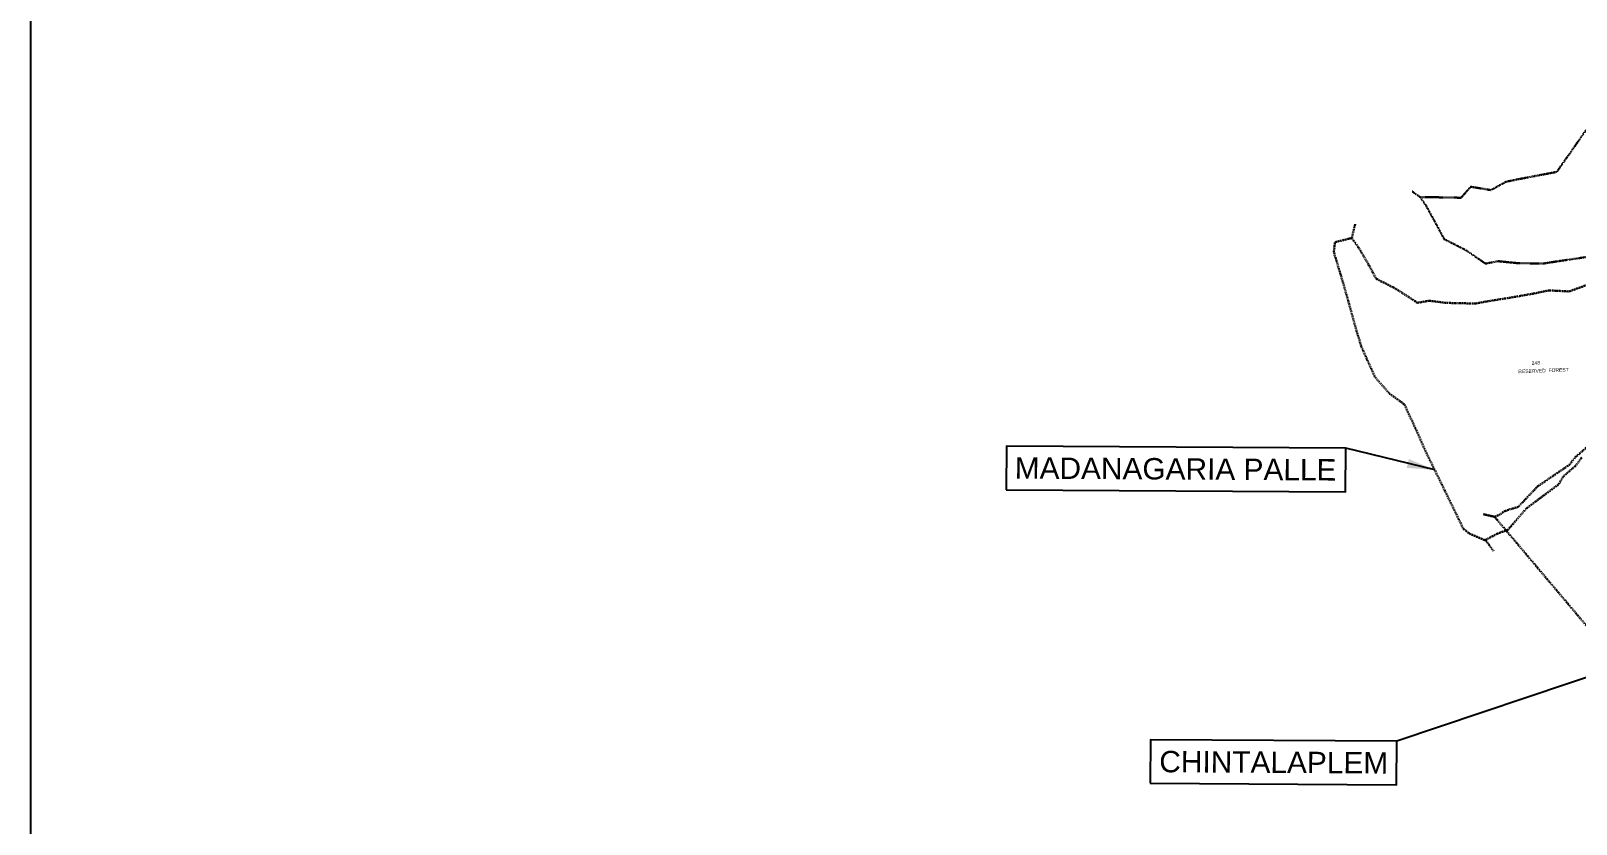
# Model space of a CAD drawing. Header units: inches. Extents: x 304037 to 460575, y 1453943 to 1639883.
# Drawn here: x 310653 to 321800, y 1593345 to 1599066 of the extents above; entities that cross this region are included whole.
import ezdxf

# ---------------------------------------------------------------- set-up
doc = ezdxf.new("R2010")
doc.units = ezdxf.units.IN
doc.header["$MEASUREMENT"] = 0
doc.linetypes.add('BORDER', pattern=[1.75, 0.5, -0.25, 0.5, -0.25, 0, -0.25])
for name, color, linetype in [('SQUAREWELL', 5, 'Continuous'), ('SURVEY_NO', 7, 'Continuous'), ('VILLAGE_AREA', 1, 'Continuous'), ('WATER_BODY', 4, 'Continuous')]:
    doc.layers.add(name, color=color, linetype=linetype)
doc.layers.add('VILL_BOUNDARY', color=6, linetype='BORDER', lineweight=30)
doc.styles.get("Standard").update_dxf_attribs({"font": 'arial.ttf'})
doc.dimstyles.new('30M', dxfattribs={"dimtxt": 0.18, "dimasz": 200, "dimexe": 0.18, "dimexo": 0.0625, "dimgap": 0.09, "dimtad": 0, "dimtih": 1, "dimtoh": 1, "dimdec": 4, "dimzin": 0, "dimdsep": 46, "dimtxsty": 'Standard', "dimcen": 0.09, "dimadec": 0, "dimazin": 0, "dimtfac": 1, "dimtdec": 4, "dimtofl": 0, "dimtmove": 0, "dimatfit": 3, "dimfxl": 0, "dimtolj": 1, "dimtzin": 0, "dimarcsym": 0})

# ---------------------------------------------------------------- blocks, each defined once
blk = doc.blocks.new('KULLURU')
at = {"layer": 'VILL_BOUNDARY'}
for points in [[(-430, -1166.9), (-407.5, -1163.5), (-376.3, -1167.9), (-328.7, -1170.9), (-300.7, -1167.5), (-270.5, -1164.4), (-232.9, -1160)], [(-243, -937.7), (-273.4, -977.9), (-298, -1010), (-369.7, -1020.8), (-388.1, -1023.9), (-415.2, -1037.6), (-450.9, -1030.3), (-468.6, -1049), (-531.4, -1045.4), (-540.6, -1045.3), (-530.9, -1060.5), (-514.7, -1093.1), (-501, -1121.1), (-468.2, -1139.2), (-463.1, -1142.3), (-430, -1166.9)], [(-540.6, -1045.3), (-554.3, -1034.5)]]:
    blk.add_lwpolyline(points, dxfattribs=at)
blk = doc.blocks.new('MADANAGARIAPALLE')
at = {"layer": 'VILL_BOUNDARY'}
for points in [[(-459.9, -560.3), (-460.6, -560.3), (-471.5, -554.9), (-475.2, -551.7), (-488, -522.7), (-499.4, -497), (-506, -480.5), (-513.2, -463.2), (-523.3, -455.3), (-533.2, -443.1), (-538.2, -430.6), (-541.9, -421.3), (-545.5, -407.7), (-549.8, -389.2), (-553.1, -375.9), (-556.9, -361.3), (-558.6, -354.7), (-557.5, -347.9), (-545.7, -345.5), (-541, -352.6), (-534.9, -363.9), (-529.7, -374.6), (-518.1, -381), (-513.7, -383.8), (-501.4, -392.5), (-493.2, -391.3), (-481.1, -393.3), (-460.9, -394.5), (-452.9, -393.3), (-437.2, -391.4), (-420.2, -389.1), (-409, -387.2), (-395, -388.5), (-382.2, -384.3)], [(-390.6, -504.9), (-394.9, -510.4), (-403.8, -517.6), (-407.5, -523.2), (-430.5, -539), (-444.1, -553.6), (-451.2, -555.8), (-460.6, -560.3)], [(-459.9, -560.3), (-460.6, -560.3), (-471.5, -554.9), (-475.2, -551.7), (-488, -522.7), (-499.4, -497), (-506, -480.5), (-513.2, -463.2), (-523.3, -455.3), (-533.2, -443.1), (-538.2, -430.6), (-541.9, -421.3), (-545.5, -407.7), (-549.8, -389.2), (-553.1, -375.9), (-556.9, -361.3), (-558.6, -354.7), (-557.5, -347.9), (-545.7, -345.5), (-541, -352.6), (-534.9, -363.9), (-529.7, -374.6), (-518.1, -381), (-513.7, -383.8), (-501.4, -392.5), (-493.2, -391.3), (-481.1, -393.3), (-460.9, -394.5), (-452.9, -393.3), (-437.2, -391.4), (-420.2, -389.1), (-409, -387.2), (-395, -388.5), (-382.2, -384.3)], [(-390.6, -504.9), (-394.9, -510.4), (-403.8, -517.6), (-407.5, -523.2), (-430.5, -539), (-444.1, -553.6), (-451.2, -555.8), (-460.6, -560.3)], [(-545.7, -345.5), (-542.9, -335.7)], [(-545.7, -345.5), (-542.9, -335.7)], [(-459.9, -560.3), (-454.7, -568.1)], [(-459.9, -560.3), (-454.7, -568.1)]]:
    blk.add_lwpolyline(points, dxfattribs=at)
at = {"layer": 'SURVEY_NO'}
for s, p in [('RESERVED  FOREST', (-432.7, -444.4)), ('248', (-423.1, -438.9))]:
    blk.add_text(s, height=2.5, dxfattribs=at).set_placement(p)
blk = doc.blocks.new('CHINTALAPALEM')
at = {"layer": 'VILL_BOUNDARY'}
blk.add_lwpolyline([(-269.6, -280.3), (-353.6, -171.9), (-361.4, -169.7), (-353.6, -171.9), (-349.7, -170.3), (-346.2, -168.1), (-336.6, -165.5), (-322.4, -151.7), (-299.5, -137.5), (-295.1, -132.3), (-285.6, -124.8)], dxfattribs=at)

msp = doc.modelspace()

# ---------------------------------------------------------------- linework, layer by layer
at = {"color": 0}
msp.add_lwpolyline([(310653, 1581572), (310653, 1609948), (351372, 1609948), (351372, 1581572)], close=True, dxfattribs=at)
at = {"layer": 'SQUAREWELL'}
for points in [[(317688, 1595757), (320136, 1595742), (320138, 1596056), (317690, 1596071)], [(318727, 1593639), (320505, 1593629), (320507, 1593942), (318729, 1593953)]]:
    msp.add_lwpolyline(points, close=True, dxfattribs=at)

# ---------------------------------------------------------------- block references
at = {"xscale": 4.08566660901875, "yscale": 4.085666608953034, "zscale": 4.085666609008822, "rotation": 2.230494101978846}
msp.add_blockref('KULLURU', (322716, 1602220), dxfattribs=at)
at = {"layer": 'VILLAGE_AREA', "xscale": 10.30774339438015, "yscale": 10.30774339435447, "zscale": 10.30774339435233, "rotation": 2.131579333032909}
msp.add_blockref('MADANAGARIAPALLE', (325670, 1601340), dxfattribs=at)
at = {"layer": 'WATER_BODY', "linetype": 'ByBlock', "xscale": 10.25705948536904, "yscale": 10.25705948523682, "zscale": 10.2570594853704, "rotation": 2.390673287726939}
msp.add_blockref('CHINTALAPALEM', (324762, 1597474), dxfattribs=at)

# ---------------------------------------------------------------- texts
at = {"layer": 'SQUAREWELL', "color": 1, "linetype": 'ByBlock'}
for s, p in [('MADANAGARIA PALLE', (317750, 1595837)), ('CHINTALAPLEM', (318793, 1593719))]:
    msp.add_text(s, height=154.11, rotation=359.6509, dxfattribs=at).set_placement(p)

# ---------------------------------------------------------------- leaders
for points in [[(320780, 1595899), (320138, 1596056)], [(322119, 1594486), (320507, 1593942)]]:
    msp.add_leader(points, dimstyle='30M', override={"dimgap": 0.09, "dimtad": 0})

doc.saveas('drawing.dxf')
